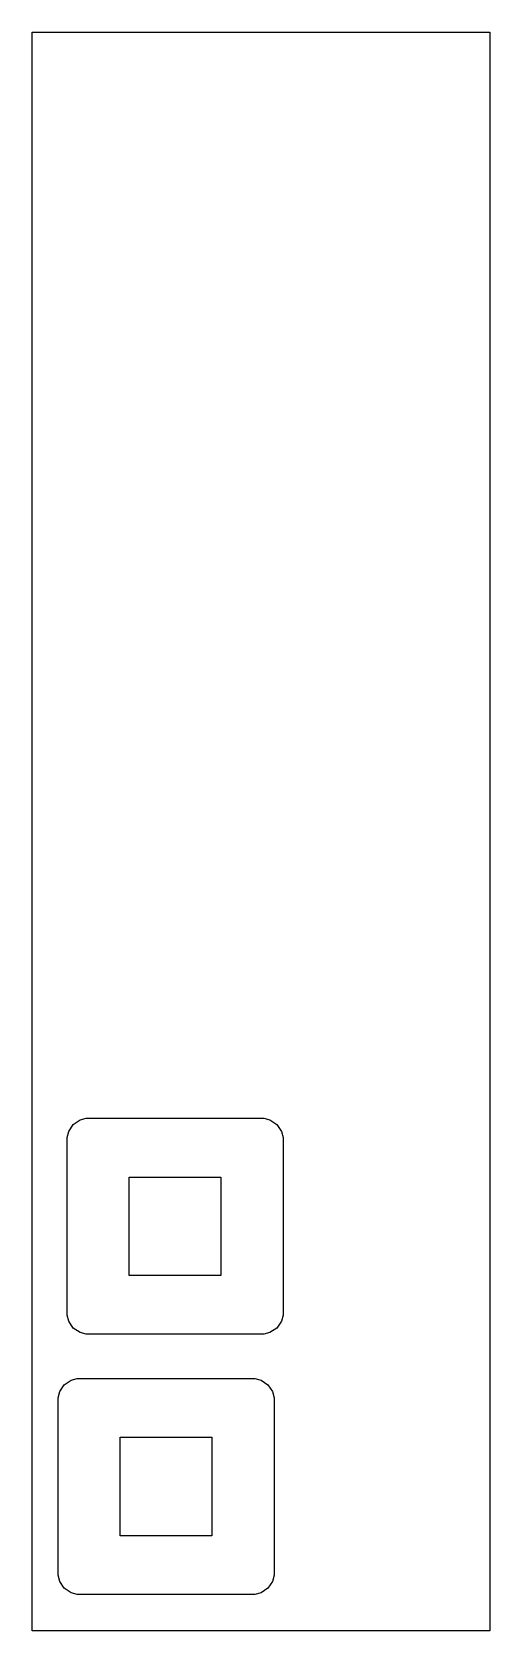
# Model space of a CAD drawing. Extents: x 3.1 to 8.9, y 4.4 to 24.5.
import ezdxf

# ---------------------------------------------------------------- set-up
doc = ezdxf.new("R2010")
doc.units = 0
doc.layers.get('0').update_dxf_attribs({"linetype": 'CONTINUOUS'})

msp = doc.modelspace()

# ---------------------------------------------------------------- linework, layer by layer
at = {"color": 0, "const_width": 0.00225}
for points in [[(3.11518, 24.516), (8.87304, 24.516), (8.87304, 4.40767), (3.11518, 4.40767), (3.11518, 24.516)], [(3.8226, 10.8547), (6.00299, 10.8547), (6.02897, 10.8547), (6.10704, 10.8336), (6.19228, 10.776), (6.24989, 10.6908), (6.27106, 10.6127), (6.27106, 10.5867), (6.27106, 8.40625), (6.27106, 8.38026), (6.24989, 8.30219), (6.19228, 8.21696), (6.10704, 8.15935), (6.02897, 8.13818), (6.00299, 8.13818), (3.8226, 8.13818), (3.79656, 8.13818), (3.71847, 8.15935), (3.63325, 8.21696), (3.57563, 8.30219), (3.55453, 8.38026), (3.55453, 8.40625), (3.55453, 10.5867), (3.55453, 10.6127), (3.57563, 10.6908), (3.63325, 10.776), (3.71847, 10.8336), (3.79656, 10.8547), (3.8226, 10.8547)], [(4.33703, 10.1165), (5.48856, 10.1165), (5.48856, 8.87642), (4.33703, 8.87642), (4.33703, 10.1165)], [(3.71007, 7.58138), (5.89051, 7.58138), (5.9165, 7.58138), (5.99457, 7.56028), (6.07981, 7.50265), (6.13743, 7.41743), (6.15858, 7.33936), (6.15858, 7.31332), (6.15858, 5.13292), (6.15858, 5.10693), (6.13743, 5.02886), (6.07981, 4.94363), (5.99457, 4.88601), (5.9165, 4.86486), (5.89051, 4.86486), (3.71007, 4.86486), (3.68403, 4.86486), (3.60596, 4.88601), (3.52072, 4.94363), (3.46311, 5.02886), (3.442, 5.10693), (3.442, 5.13292), (3.442, 7.31332), (3.442, 7.33936), (3.46311, 7.41743), (3.52072, 7.50265), (3.60596, 7.56028), (3.68403, 7.58138), (3.71007, 7.58138)], [(4.2245, 6.84321), (5.37608, 6.84321), (5.37608, 5.60303), (4.2245, 5.60303), (4.2245, 6.84321)]]:
    msp.add_lwpolyline(points, close=True, dxfattribs=at)
at = {"color": 7}
msp.add_lwpolyline([(3.11518, 24.516), (8.87304, 24.516), (8.87304, 4.40767), (3.11518, 4.40767), (3.11518, 24.516)], close=True, dxfattribs=at)
at = {"color": 142}
for points in [[(3.8226, 10.8547), (6.00299, 10.8547), (6.02897, 10.8547), (6.10704, 10.8336), (6.19228, 10.776), (6.24989, 10.6908), (6.27106, 10.6127), (6.27106, 10.5867), (6.27106, 8.40625), (6.27106, 8.38026), (6.24989, 8.30219), (6.19228, 8.21696), (6.10704, 8.15935), (6.02897, 8.13818), (6.00299, 8.13818), (3.8226, 8.13818), (3.79656, 8.13818), (3.71847, 8.15935), (3.63325, 8.21696), (3.57563, 8.30219), (3.55453, 8.38026), (3.55453, 8.40625), (3.55453, 10.5867), (3.55453, 10.6127), (3.57563, 10.6908), (3.63325, 10.776), (3.71847, 10.8336), (3.79656, 10.8547), (3.8226, 10.8547)], [(4.33703, 10.1165), (5.48856, 10.1165), (5.48856, 8.87642), (4.33703, 8.87642), (4.33703, 10.1165)], [(3.71007, 7.58138), (5.89051, 7.58138), (5.9165, 7.58138), (5.99457, 7.56028), (6.07981, 7.50265), (6.13743, 7.41743), (6.15858, 7.33936), (6.15858, 7.31332), (6.15858, 5.13292), (6.15858, 5.10693), (6.13743, 5.02886), (6.07981, 4.94363), (5.99457, 4.88601), (5.9165, 4.86486), (5.89051, 4.86486), (3.71007, 4.86486), (3.68403, 4.86486), (3.60596, 4.88601), (3.52072, 4.94363), (3.46311, 5.02886), (3.442, 5.10693), (3.442, 5.13292), (3.442, 7.31332), (3.442, 7.33936), (3.46311, 7.41743), (3.52072, 7.50265), (3.60596, 7.56028), (3.68403, 7.58138), (3.71007, 7.58138)], [(4.2245, 6.84321), (5.37608, 6.84321), (5.37608, 5.60303), (4.2245, 5.60303), (4.2245, 6.84321)]]:
    msp.add_lwpolyline(points, close=True, dxfattribs=at)

doc.saveas('drawing.dxf')
